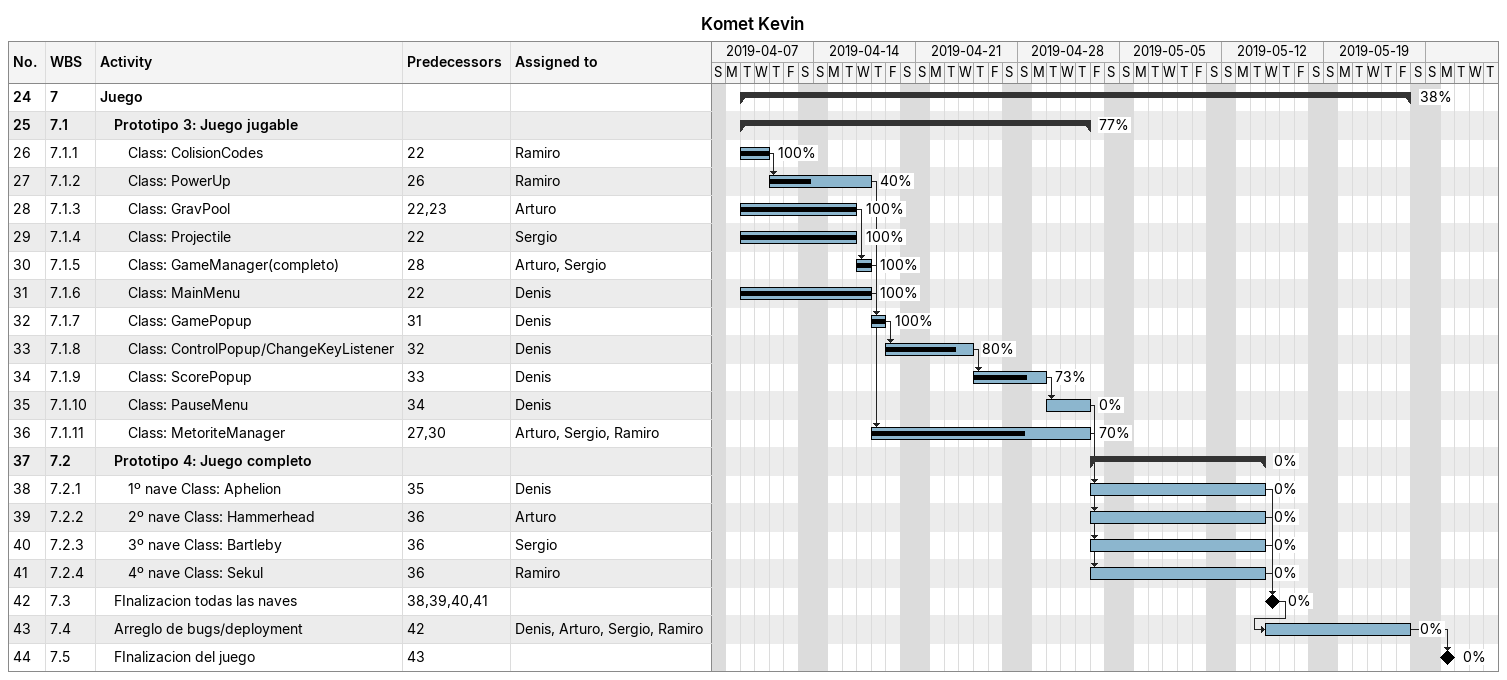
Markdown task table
Komet Kevin

| ID | WBS | Task | Start | Finish | Predecessors | Resources | % complete |
|---|---|---|---|---|---|---|---|
| 24 | 7 | **Juego** | 2019-04-09 | 2019-05-24 |  |  | 38 |
| 25 | 7.1 | **Prototipo 3: Juego jugable** | 2019-04-09 | 2019-05-02 |  |  | 77 |
| 26 | 7.1.1 | Class: ColisionCodes | 2019-04-09 | 2019-04-10 | 22 | Ramiro | 100 |
| 27 | 7.1.2 | Class: PowerUp | 2019-04-11 | 2019-04-17 | 26 | Ramiro | 40 |
| 28 | 7.1.3 | Class: GravPool | 2019-04-09 | 2019-04-16 | 22, 23 | Arturo | 100 |
| 29 | 7.1.4 | Class: Projectile | 2019-04-09 | 2019-04-16 | 22 | Sergio | 100 |
| 30 | 7.1.5 | Class: GameManager(completo) | 2019-04-17 | 2019-04-17 | 28 | Arturo, Sergio | 100 |
| 31 | 7.1.6 | Class: MainMenu | 2019-04-09 | 2019-04-17 | 22 | Denis | 100 |
| 32 | 7.1.7 | Class: GamePopup | 2019-04-18 | 2019-04-18 | 31 | Denis | 100 |
| 33 | 7.1.8 | Class: ControlPopup/ChangeKeyListener | 2019-04-19 | 2019-04-24 | 32 | Denis | 80 |
| 34 | 7.1.9 | Class: ScorePopup | 2019-04-25 | 2019-04-29 | 33 | Denis | 73 |
| 35 | 7.1.10 | Class: PauseMenu | 2019-04-30 | 2019-05-02 | 34 | Denis | 0 |
| 36 | 7.1.11 | Class: MetoriteManager | 2019-04-18 | 2019-05-02 | 27, 30 | Arturo, Sergio, Ramiro | 70 |
| 37 | 7.2 | **Prototipo 4: Juego completo** | 2019-05-03 | 2019-05-14 |  |  | 0 |
| 38 | 7.2.1 | 1º nave Class: Aphelion | 2019-05-03 | 2019-05-14 | 35 | Denis | 0 |
| 39 | 7.2.2 | 2º nave Class: Hammerhead | 2019-05-03 | 2019-05-14 | 36 | Arturo | 0 |
| 40 | 7.2.3 | 3º nave Class: Bartleby | 2019-05-03 | 2019-05-14 | 36 | Sergio | 0 |
| 41 | 7.2.4 | 4º nave Class: Sekul | 2019-05-03 | 2019-05-14 | 36 | Ramiro | 0 |
| 42 | 7.3 | FInalizacion todas las naves (milestone) | 2019-05-15 | 2019-05-15 | 38, 39, 40, 41 |  | 0 |
| 43 | 7.4 | Arreglo de bugs/deployment | 2019-05-15 | 2019-05-24 | 42 | Denis, Arturo, Sergio, Ramiro | 0 |
| 44 | 7.5 | FInalizacion del juego (milestone) | 2019-05-27 | 2019-05-27 | 43 |  | 0 |
